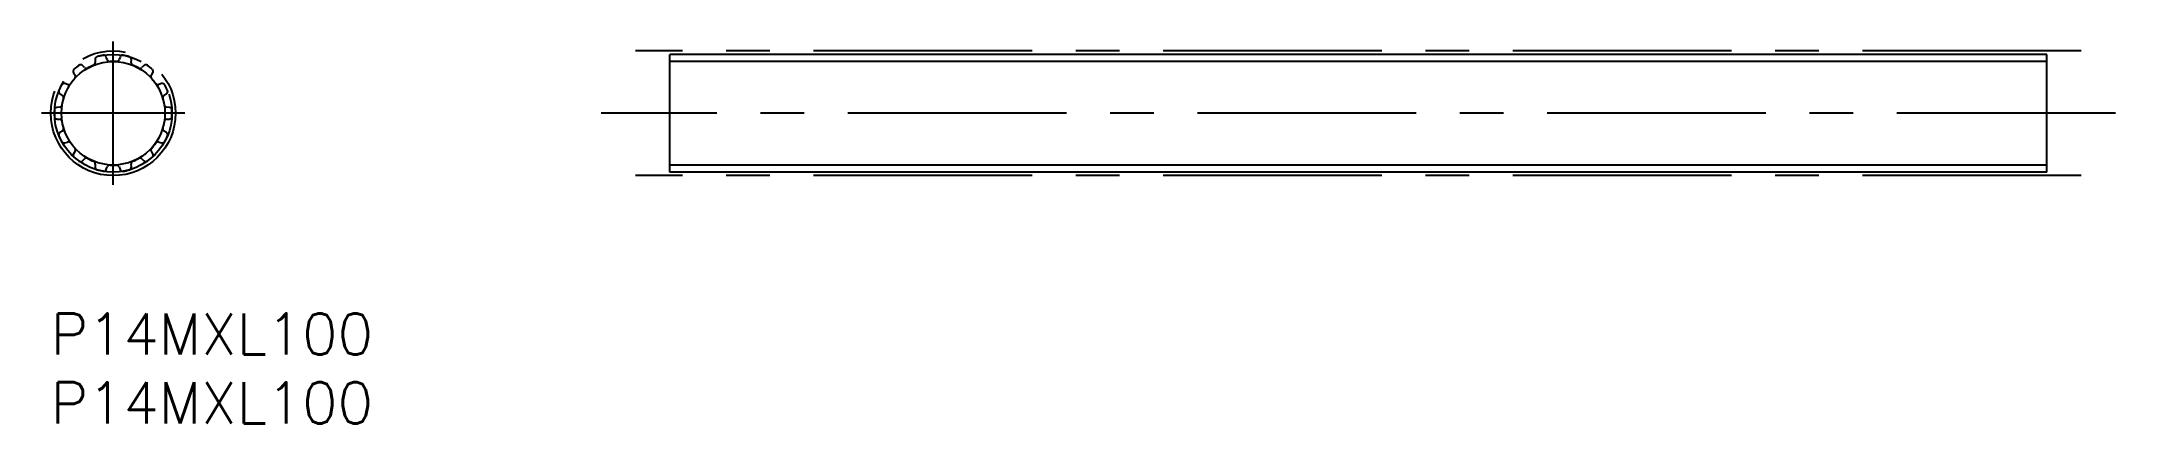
# Model space of a CAD drawing. Extents: x -1 to 150, y -8 to 20.
import ezdxf

# ---------------------------------------------------------------- set-up
doc = ezdxf.new("R2010")
doc.units = 0
doc.header["$LTSCALE"] = 0.5
doc.linetypes.add('CENTER', pattern=[50.8, 31.75, -6.35, 6.35, -6.35])
doc.linetypes.add('PHANTOM', pattern=[63.5, 31.75, -6.35, 6.35, -6.35, 6.35, -6.35])
for name, color, linetype in [('MSM_CENTER', 1, 'CENTER'), ('MSM_CONTINUOUS', 7, 'CONTINUOUS'), ('MSM_IMAGINARY', 6, 'PHANTOM'), ('MSM_NARROW', 5, 'CONTINUOUS'), ('MSM_PART_NUMBER', 7, 'CONTINUOUS')]:
    doc.layers.add(name, color=color, linetype=linetype)
doc.styles.get("Standard").update_dxf_attribs({"font": 'txt.shx', "height": 3, "bigfont": 'bigfont.shx'})

msp = doc.modelspace()

# ---------------------------------------------------------------- linework, layer by layer
at = {"layer": 'MSM_CENTER'}
for p, q in [((4.53, 9.32), (4.53, 19.74)), ((147.47, 19.06), (42.47, 19.06)), ((9.74, 14.53), (-0.68, 14.53)), ((149.97, 14.53), (39.97, 14.53)), ((147.47, 10), (42.47, 10))]:
    msp.add_line(p, q, dxfattribs=at)
msp.add_circle((4.53, 14.53), 4.53, dxfattribs=at)
at = {"layer": 'MSM_CONTINUOUS'}
for p, q in [((3.21, 18.43), (3.23, 18.22)), ((4.1, 18.42), (4.03, 18.61)), ((5.03, 18.61), (4.96, 18.42)), ((5.83, 18.22), (5.85, 18.43)), ((44.97, 10.25), (44.97, 18.8)), ((144.97, 18.8), (44.97, 18.8)), ((144.97, 10.25), (144.97, 18.8)), ((1.22, 16.62), (1.02, 16.68)), ((1.65, 17.47), (1.76, 17.29)), ((2.45, 17.85), (2.3, 17.99)), ((6.76, 17.99), (6.61, 17.85)), ((7.3, 17.29), (7.41, 17.47)), ((8.04, 16.68), (7.84, 16.62)), ((0.66, 15.93), (0.83, 15.82)), ((8.23, 15.82), (8.4, 15.93)), ((0.64, 14.97), (0.44, 14.95)), ((0.44, 14.11), (0.64, 14.09)), ((8.62, 14.95), (8.42, 14.97)), ((8.42, 14.09), (8.62, 14.11)), ((0.83, 13.24), (0.66, 13.13)), ((1.02, 12.38), (1.22, 12.44)), ((7.84, 12.44), (8.04, 12.38)), ((8.4, 13.13), (8.23, 13.24)), ((1.76, 11.77), (1.65, 11.59)), ((2.3, 11.07), (2.45, 11.21)), ((3.23, 10.84), (3.21, 10.63)), ((4.03, 10.45), (4.1, 10.64)), ((4.96, 10.64), (5.03, 10.45)), ((5.85, 10.63), (5.83, 10.84)), ((6.61, 11.21), (6.76, 11.07)), ((7.41, 11.59), (7.3, 11.77)), ((144.97, 10.25), (44.97, 10.25))]:
    msp.add_line(p, q, dxfattribs=at)
for centre, radius, start, end in [((3.03, 18.2), 0.2, 292.183, 5.7143), ((3.41, 18.45), 0.2, 105.949, 185.7143), ((4.53, 14.53), 4.28, 99.7653, 105.949), ((3.84, 18.55), 0.2, 20, 99.7653), ((4.29, 18.49), 0.2, 200, 273.5313), ((4.53, 14.53), 3.77, 86.4687, 93.5313), ((4.77, 18.49), 0.2, 266.4687, 340), ((5.22, 18.55), 0.2, 80.2347, 160), ((4.53, 14.53), 4.27, 74.051, 80.2347), ((5.65, 18.45), 0.2, 354.2857, 74.0511), ((6.03, 18.2), 0.2, 174.2857, 247.817), ((4.53, 14.53), 4.28, 151.1939, 157.3775), ((0.96, 16.49), 0.2, 71.4286, 151.1939), ((1.28, 16.81), 0.2, 251.4286, 324.9598), ((4.53, 14.53), 3.76, 137.8973, 144.9598), ((1.82, 17.57), 0.2, 131.6632, 211.4286), ((4.53, 14.53), 4.27, 125.4796, 131.6632), ((1.59, 17.19), 0.2, 317.8973, 31.4286), ((2.16, 17.85), 0.2, 45.7143, 125.4796), ((2.59, 17.99), 0.2, 225.7143, 299.2455), ((4.53, 14.53), 3.77, 112.183, 119.2455), ((4.53, 14.53), 3.77, 60.7545, 67.817), ((6.47, 17.99), 0.2, 240.7545, 314.2857), ((6.9, 17.85), 0.2, 54.5204, 134.2857), ((4.53, 14.53), 4.27, 48.3368, 54.5204), ((7.47, 17.19), 0.2, 148.5714, 222.1027), ((4.53, 14.53), 3.76, 35.0402, 42.1027), ((7.24, 17.57), 0.2, 328.5714, 48.3368), ((7.78, 16.81), 0.2, 215.0402, 288.5714), ((8.1, 16.49), 0.2, 28.8061, 108.5714), ((4.53, 14.53), 4.27, 22.6225, 28.8061), ((0.77, 16.1), 0.2, 157.3775, 237.1429), ((0.62, 15.17), 0.2, 277.1429, 350.6741), ((4.53, 14.53), 3.77, 163.6116, 170.6741), ((0.73, 15.65), 0.2, 343.6116, 57.1429), ((8.33, 15.65), 0.2, 122.8571, 196.3884), ((4.53, 14.53), 3.77, 9.3259, 16.3884), ((8.44, 15.17), 0.2, 189.3259, 262.8571), ((8.29, 16.1), 0.2, 302.8571, 22.6225), ((0.46, 14.75), 0.2, 97.1429, 176.9082), ((4.53, 14.53), 4.27, 176.9082, 183.0918), ((0.46, 14.31), 0.2, 183.0918, 262.8571), ((0.62, 13.89), 0.2, 9.3259, 82.8571), ((4.53, 14.53), 3.77, 189.3259, 196.3884), ((4.53, 14.53), 3.77, 343.6116, 350.6741), ((8.44, 13.89), 0.2, 97.1429, 170.6741), ((8.6, 14.75), 0.2, 3.0918, 82.8571), ((8.6, 14.31), 0.2, 277.1429, 356.9082), ((4.53, 14.53), 4.27, 356.9082, 3.0918), ((0.77, 12.96), 0.2, 122.8571, 202.6225), ((4.53, 14.53), 4.27, 202.6225, 208.8061), ((0.96, 12.57), 0.2, 208.8061, 288.5714), ((0.73, 13.41), 0.2, 302.8571, 16.3884), ((1.28, 12.25), 0.2, 35.0402, 108.5714), ((4.53, 14.53), 3.76, 215.0402, 222.1027), ((4.53, 14.53), 3.77, 317.8973, 324.9598), ((7.78, 12.25), 0.2, 71.4286, 144.9598), ((8.1, 12.57), 0.2, 251.4286, 331.1939), ((8.33, 13.41), 0.2, 163.6116, 237.1429), ((4.53, 14.53), 4.28, 331.1939, 337.3775), ((8.29, 12.96), 0.2, 337.3775, 57.1429), ((1.82, 11.49), 0.2, 148.5714, 228.3368), ((4.53, 14.53), 4.27, 228.3368, 234.5204), ((1.59, 11.87), 0.2, 328.5714, 42.1027), ((2.16, 11.21), 0.2, 234.5204, 314.2857), ((2.59, 11.07), 0.2, 60.7545, 134.2857), ((4.53, 14.53), 3.77, 240.7545, 247.817), ((3.03, 10.86), 0.2, 354.2857, 67.817), ((3.41, 10.61), 0.2, 174.2857, 254.051), ((4.29, 10.57), 0.2, 86.4687, 160), ((4.53, 14.53), 3.77, 266.4687, 273.5313), ((4.77, 10.57), 0.2, 20, 93.5313), ((5.65, 10.61), 0.2, 285.949, 5.7143), ((6.03, 10.86), 0.2, 112.183, 185.7143), ((4.53, 14.53), 3.77, 292.183, 299.2455), ((6.47, 11.07), 0.2, 45.7143, 119.2455), ((6.9, 11.21), 0.2, 225.7143, 305.4796), ((4.53, 14.53), 4.27, 305.4796, 311.6632), ((7.47, 11.87), 0.2, 137.8973, 211.4286), ((7.24, 11.49), 0.2, 311.6632, 31.4286), ((4.53, 14.53), 4.27, 254.051, 260.2347), ((3.84, 10.51), 0.2, 260.2347, 340), ((5.22, 10.51), 0.2, 200, 279.7653), ((4.53, 14.53), 4.28, 279.7653, 285.949)]:
    msp.add_arc(centre, radius, start, end, dxfattribs=at)
at = {"layer": 'MSM_IMAGINARY'}
msp.add_circle((4.53, 14.53), 4.27, dxfattribs=at)
at = {"layer": 'MSM_NARROW'}
for p, q in [((144.97, 18.29), (44.97, 18.29)), ((144.97, 10.76), (44.97, 10.76))]:
    msp.add_line(p, q, dxfattribs=at)
msp.add_circle((4.53, 14.53), 3.76, dxfattribs=at)

# ---------------------------------------------------------------- texts
at = {"layer": 'MSM_PART_NUMBER'}
for p in [(0, -3), (0, -8)]:
    msp.add_text('P14MXL100', height=3, dxfattribs=at).set_placement(p)

doc.saveas('drawing.dxf')
